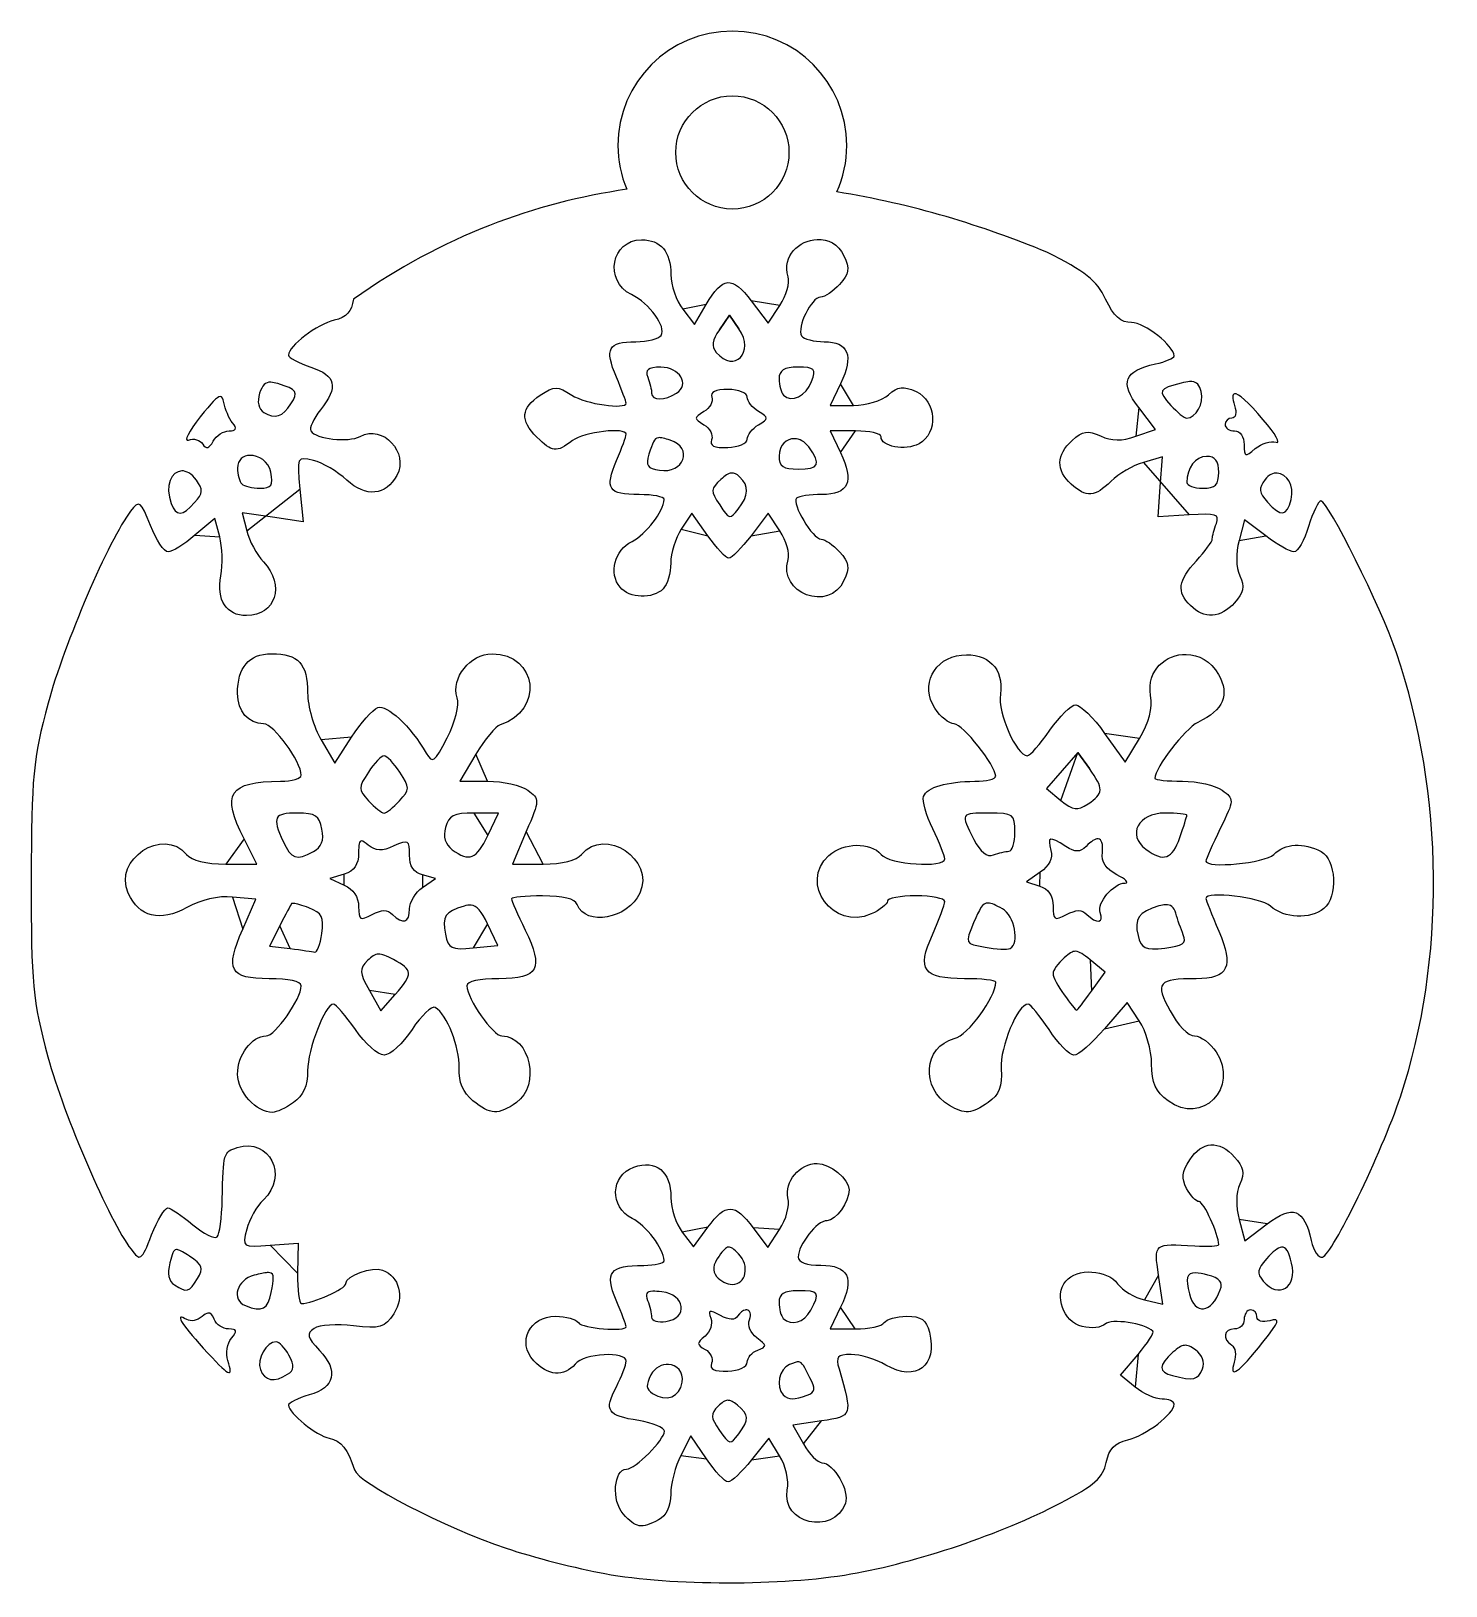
# Model space of a CAD drawing. Extents: x 10 to 298, y 10 to 282.
# Drawn here: x 87.7 to 148.3, y 215.8 to 282.3 of the extents above; entities that cross this region are included whole.
import ezdxf

# ---------------------------------------------------------------- set-up
doc = ezdxf.new("R2010")
doc.units = 0
doc.layers.add('Layer_1', color=7, linetype='CONTINUOUS')

msp = doc.modelspace()

# ---------------------------------------------------------------- linework, layer by layer
at = {"layer": 'Layer_1', "color": 1}
for points in [[(117.729082, 282.294391), (117.729082, 282.294381)], [(117.729632, 279.523422), (117.729632, 279.523422)], [(121.353874, 273.378475), (121.353874, 273.378475)], [(115.606353, 270.393644), (116.107408, 269.741557), (116.608462, 270.589326)], [(118.536613, 270.750281), (119.264769, 269.795024), (119.76527, 270.556253)], [(117.604506, 270.129612), (117.17456, 269.515558)], [(118.0091, 269.552489), (117.604506, 270.129612)], [(114.663773, 267.910419), (114.663773, 267.910419)], [(120.536422, 267.910419), (120.536422, 267.910419)], [(97.987858, 267.265496), (97.987858, 267.265496)], [(117.543874, 266.956264), (117.543874, 266.956264)], [(122.360394, 267.203761), (121.917214, 266.274412), (122.913812, 266.274412)], [(137.392035, 267.291391), (137.392035, 267.291404)], [(95.81662, 266.654198), (95.81662, 266.654198)], [(134.992593, 264.952056), (135.83044, 265.2442), (135.116065, 266.180715)], [(139.21324, 266.770505), (139.213249, 266.770505)], [(114.562901, 264.891963), (114.562901, 264.891963)], [(120.3909, 264.850071), (120.3909, 264.850071)], [(123.00311, 265.184108), (121.917214, 265.184108), (122.360394, 264.254759)], [(97.084967, 264.134594), (97.084967, 264.134594)], [(137.278483, 261.589641), (135.94785, 261.503651), (136.037145, 262.785778), (136.126443, 264.067905), (135.313951, 263.834742)], [(138.02152, 264.093805), (138.02152, 264.093805)], [(94.166834, 263.470932), (94.166834, 263.470932)], [(117.684434, 263.381084), (117.684434, 263.381084)], [(141.042181, 263.37558), (141.042181, 263.37558)], [(99.224234, 262.688756), (99.358179, 261.294183), (98.058413, 261.489311), (96.758647, 261.683892), (96.94992, 260.91274)], [(116.674606, 260.696665), (115.987793, 261.661842), (115.540756, 260.978887)], [(119.76527, 260.902267), (119.264769, 261.663496), (118.528344, 260.697768)], [(95.79347, 260.64926), (95.582353, 261.430333), (94.734586, 260.717611)], [(140.549396, 260.692815), (139.647055, 261.380732), (139.40893, 260.488314)], [(98.010458, 255.642581), (98.010458, 255.642581)], [(137.152806, 255.618338), (137.152806, 255.618338)], [(133.658652, 252.236633), (134.538943, 251.011281), (135.148588, 252.021659)], [(100.139802, 251.956054), (100.725193, 250.964415), (101.434606, 252.07236)], [(102.825894, 251.281362), (102.825875, 251.281362)], [(106.755489, 251.346959), (106.066469, 250.190511), (107.256543, 250.190511)], [(132.512675, 251.417511), (131.840193, 250.646912), (131.167711, 249.876866), (131.785622, 249.369747)], [(133.003256, 250.73566), (132.512675, 251.417511)], [(99.113992, 248.827897), (99.113992, 248.827897)], [(107.269221, 247.873743), (107.723974, 248.827897), (106.669499, 248.827897)], [(128.723621, 248.827897), (128.723621, 248.827897)], [(136.238892, 248.827897), (136.238892, 248.827897)], [(96.049784, 246.646748), (97.384828, 246.646748), (96.834164, 247.726578)], [(101.864005, 247.633414), (101.864005, 247.633414)], [(108.911291, 248.034706), (108.324797, 246.646748), (109.631178, 246.646748)], [(133.37698, 247.720505), (133.37698, 247.720505)], [(101.122068, 246.215687), (100.508565, 246.021109), (101.122068, 245.747156)], [(130.904228, 246.295613), (130.311675, 245.880549), (130.880527, 245.700302)], [(104.472353, 245.642424), (105.029082, 246.032133), (104.472353, 246.177655)], [(96.779043, 243.85925), (97.339077, 245.147442), (96.347991, 245.235084)], [(98.948076, 244.96003), (98.948076, 244.96003)], [(106.546026, 244.888385), (106.546026, 244.888385)], [(128.670705, 244.974903), (128.670705, 244.974903)], [(136.25653, 244.905459), (136.25653, 244.905459)], [(98.364339, 244.005876), (97.922814, 243.137162), (98.806965, 243.027471)], [(106.644694, 243.056145), (107.698066, 243.157017), (107.254889, 244.085816)], [(132.428892, 242.910072), (132.428892, 242.910072)], [(102.586096, 242.791011), (102.586096, 242.791011)], [(133.089797, 241.200754), (133.676291, 242.02427), (133.040188, 242.54186)], [(102.199144, 241.232724), (102.689725, 240.362356), (103.302675, 241.066258)], [(135.140319, 239.932405), (134.615563, 240.714578), (133.645975, 239.587343)], [(121.363243, 233.834313), (121.363243, 233.834313)], [(115.585407, 230.893027), (116.065514, 230.269054), (116.677914, 231.097528)], [(118.615437, 231.078789), (119.242168, 230.231569), (119.747631, 231.002168)], [(139.413341, 231.426591), (139.654771, 230.518739), (140.607824, 231.245791)], [(97.950926, 230.331318), (99.145962, 230.426678), (99.128323, 229.131873)], [(117.560409, 230.251951), (117.560409, 230.251951)], [(141.221878, 230.252516), (141.221878, 230.252516)], [(93.940836, 230.142816), (93.940836, 230.14281)], [(97.824699, 229.160553), (97.824699, 229.160544)], [(135.36742, 227.990315), (136.150147, 227.810066), (135.963835, 229.050303)], [(137.555193, 229.142905), (137.555193, 229.142905)], [(114.329187, 228.361288), (114.329187, 228.361288)], [(120.545242, 228.382229), (120.545242, 228.382229)], [(122.360394, 227.675584), (121.917214, 226.746235), (122.987125, 226.746235)], [(95.291865, 227.422575), (95.291865, 227.422575)], [(118.34094, 227.560861), (118.340931, 227.560928)], [(139.900615, 227.56423), (139.900615, 227.56423)], [(98.215509, 226.20108), (98.215509, 226.20108)], [(134.969992, 224.257483), (134.340507, 224.76736), (135.086852, 225.654816)], [(137.071766, 226.045638), (137.071777, 226.045638)], [(114.993951, 225.227634), (114.993951, 225.227634)], [(120.567289, 225.338414), (120.567289, 225.338428)], [(117.524581, 223.694154), (117.524581, 223.694154)], [(121.546798, 222.814969), (120.313729, 222.629761), (120.770136, 221.827742)], [(116.624997, 221.18778), (115.956374, 222.172251), (115.524771, 221.337711)], [(119.752042, 221.319522), (119.291227, 222.077441), (118.543778, 221.140929)]]:
    msp.add_lwpolyline(points, close=True, dxfattribs=at)
for points in [[(117.729082, 282.294381), (115.025413, 282.294492), (112.83363, 280.102707), (112.83374, 277.399039)], [(122.624424, 277.399048), (122.624534, 280.102717), (120.432751, 282.294502), (117.729082, 282.294391)], [(115.307042, 277.101382), (115.307116, 278.439223), (116.391792, 279.523653), (117.729632, 279.523422)], [(117.729632, 279.523422), (119.067258, 279.523351), (120.151601, 278.439009), (120.151675, 277.101382)], [(112.83374, 277.399039), (112.835151, 276.754767), (112.963949, 276.117133), (113.212423, 275.522702)], [(117.729632, 274.679343), (116.391792, 274.679112), (115.307116, 275.763542), (115.307042, 277.101382)], [(120.151675, 277.101382), (120.151601, 275.763756), (119.067258, 274.679414), (117.729632, 274.679343)], [(122.197786, 275.409161), (122.477829, 276.035245), (122.623185, 276.713189), (122.624424, 277.399048)], [(113.212423, 275.522702), (109.306749, 274.959796), (105.33527, 273.520177), (101.512881, 270.816426)], [(131.177081, 272.831679), (128.46144, 273.958657), (125.419296, 274.902869), (122.197786, 275.409161)], [(113.408104, 271.01762), (112.221755, 271.606781), (112.549085, 273.36249), (113.845219, 273.36249)], [(113.845219, 273.36249), (114.666203, 273.36249), (115.091924, 272.857604), (115.099234, 271.876413)], [(120.117497, 271.78436), (119.833881, 272.68087), (120.592534, 273.342833), (121.353874, 273.378475)], [(121.353874, 273.378475), (121.810678, 273.399867), (122.268482, 273.195583), (122.502605, 272.681738)], [(133.701096, 270.820846), (133.314262, 271.630039), (132.827519, 272.017829), (131.177081, 272.831679)], [(122.502605, 272.681738), (122.758762, 272.119529), (122.72702, 271.906699), (122.318501, 271.455284)], [(115.099234, 271.876413), (115.10262, 271.419115), (115.330735, 270.752083), (115.606353, 270.393644)], [(116.608462, 270.589326), (117.324059, 271.800773), (117.710562, 271.833275), (118.536613, 270.750281)], [(119.76527, 270.556253), (120.040344, 270.975051), (120.198715, 271.52764), (120.117497, 271.78436)], [(114.684169, 269.272473), (114.911302, 269.639979), (114.186614, 270.631004), (113.408104, 271.01762)], [(121.501047, 270.90903), (121.110135, 270.90903), (120.475462, 269.606343), (120.694069, 269.252628)], [(122.318501, 271.455284), (122.046571, 271.154808), (121.678641, 270.90903), (121.501047, 270.90903)], [(101.512881, 270.816426), (101.450143, 270.289494), (101.227486, 270.045351), (100.694877, 269.919598)], [(134.811795, 269.818185), (134.352493, 269.818185), (134.049437, 270.09217), (133.701096, 270.820846)], [(100.694877, 269.919598), (99.96299, 269.746785), (98.73696, 268.813392), (98.73696, 268.429112)], [(117.17456, 269.515558), (116.856942, 269.062072), (116.822584, 268.807474), (117.042819, 268.542112)], [(117.042819, 268.542112), (117.809422, 267.618404), (118.706649, 268.55659), (118.0091, 269.552489)], [(136.629151, 268.391089), (136.629151, 268.830057), (135.370796, 269.818185), (134.811795, 269.818185)], [(112.767593, 267.47992), (112.253497, 268.710361), (112.410988, 269.000723), (113.593866, 269.000723)], [(113.593866, 269.000723), (114.100935, 269.000723), (114.591685, 269.122802), (114.684169, 269.272473)], [(120.694069, 269.252628), (120.779788, 269.11393), (121.214693, 269.000723), (121.66035, 269.000723)], [(121.66035, 269.000723), (122.698386, 269.000726), (122.931699, 268.401805), (122.360394, 267.203761)], [(98.73696, 268.429112), (98.73696, 268.31694), (99.16635, 268.08361), (99.691114, 267.910419)], [(135.83044, 268.050437), (136.269882, 268.146952), (136.629151, 268.300213), (136.629151, 268.391089)], [(99.691114, 267.910419), (100.777331, 267.551932), (100.884728, 267.074191), (100.103424, 266.080935)], [(114.663773, 267.910419), (114.119903, 267.910419), (113.984693, 267.804874), (114.109802, 267.478817)], [(115.337359, 266.796414), (115.924296, 267.168073), (115.475529, 267.910421), (114.663773, 267.910419)], [(120.536422, 267.910419), (119.933638, 267.910419), (119.727238, 267.782833), (119.727238, 267.410467)], [(121.119056, 267.296916), (121.321793, 267.846081), (121.26078, 267.910419), (120.536422, 267.910419)], [(135.116065, 266.180715), (134.296599, 267.25509), (134.488185, 267.755628), (135.83044, 268.050437)], [(97.987858, 267.265496), (97.738627, 267.2767), (97.611049, 267.138119), (97.502788, 266.796963)], [(98.281657, 267.205965), (98.167808, 267.240921), (98.070944, 267.261757), (97.987858, 267.265496)], [(98.843897, 266.346069), (99.166276, 266.857151), (99.10281, 266.953861), (98.281657, 267.205965)], [(109.504951, 266.708218), (110.133037, 267.119741), (110.238961, 267.120578), (110.858184, 266.714834)], [(113.184864, 266.37749), (113.184864, 266.434146), (112.997265, 266.930245), (112.767593, 267.47992)], [(114.109802, 267.478817), (114.200819, 267.241652), (114.275167, 266.935183), (114.275167, 266.797515)], [(117.543874, 266.956264), (117.008653, 266.956264), (116.767548, 266.839711), (116.850995, 266.622228)], [(118.364632, 266.628842), (118.364632, 266.810944), (118.000673, 266.956264), (117.543874, 266.956264)], [(119.727238, 267.410467), (119.727238, 267.135585), (119.813366, 266.824382), (119.918508, 266.719242)], [(119.918508, 266.719242), (120.265015, 266.37273), (120.888715, 266.672977), (121.119056, 267.296916)], [(124.409812, 266.72696), (124.816441, 267.094949), (125.035666, 267.120929), (125.589411, 266.868622)], [(125.589411, 266.868622), (126.469236, 266.467751), (126.547067, 265.079002), (125.714537, 264.633444)], [(136.933424, 267.226899), (135.959974, 266.982582), (135.923384, 266.903647), (136.491348, 266.276052)], [(137.290059, 267.29084), (137.192269, 267.284546), (137.075065, 267.262447), (136.933424, 267.226899)], [(137.162176, 265.729247), (137.570904, 265.729247), (137.918732, 266.360332), (137.787256, 266.863097)], [(137.392035, 267.291404), (137.360533, 267.293662), (137.326728, 267.293097), (137.290059, 267.29084)], [(137.787256, 266.863097), (137.713178, 267.14636), (137.612535, 267.276077), (137.392035, 267.291391)], [(95.81662, 266.654198), (95.682141, 266.649993), (95.440424, 266.386048), (94.963892, 265.784381)], [(95.970409, 266.398435), (95.93928, 266.566156), (95.897336, 266.656727), (95.81662, 266.654198)], [(96.345787, 265.524758), (96.193669, 265.712177), (96.02468, 266.105527), (95.970409, 266.398435)], [(97.502788, 266.796963), (97.383606, 266.421503), (97.450066, 266.121186), (97.685242, 265.972345)], [(97.685242, 265.972345), (98.155876, 265.674457), (98.48793, 265.78169), (98.843897, 266.346069)], [(109.368249, 264.911256), (108.640821, 265.638664), (108.681455, 266.168635), (109.504951, 266.708218)], [(110.858184, 266.714834), (111.437982, 266.334931), (113.184864, 266.081625), (113.184864, 266.37749)], [(114.275167, 266.797515), (114.275167, 266.481477), (114.839123, 266.481001), (115.337359, 266.796414)], [(116.850995, 266.622228), (116.92139, 266.438775), (116.769233, 266.163175), (116.513102, 266.009277)], [(118.841435, 266.01534), (118.579051, 266.172727), (118.364632, 266.448878), (118.364632, 266.628842)], [(122.913812, 266.274412), (123.461834, 266.274412), (124.135013, 266.478271), (124.409812, 266.72696)], [(136.491348, 266.276052), (136.763557, 265.975265), (137.065467, 265.729247), (137.162176, 265.729247)], [(139.218752, 266.274411), (139.318021, 265.961647), (139.267712, 265.729259), (139.100791, 265.729259)], [(139.213249, 266.770505), (139.119497, 266.751539), (139.119613, 266.586857), (139.218752, 266.274411)], [(140.445758, 265.662562), (139.7873, 266.429371), (139.36949, 266.802116), (139.21324, 266.770505)], [(94.963892, 265.784381), (94.464556, 265.153936), (94.238101, 264.707923), (94.46063, 264.793296)], [(96.193652, 265.184107), (96.50246, 265.184107), (96.545092, 265.279324), (96.345787, 265.524758)], [(100.103424, 266.080935), (99.805594, 265.702315), (99.619836, 265.29907), (99.690563, 265.184659)], [(116.513102, 266.009277), (116.073851, 265.745373), (116.073851, 265.713148), (116.513102, 265.449242)], [(118.841435, 265.443178), (119.295782, 265.715703), (119.295782, 265.742815), (118.841435, 266.01534)], [(139.100791, 265.729259), (138.940752, 265.729259), (138.810303, 265.606895), (138.810303, 265.456959)], [(140.99091, 264.695731), (141.215813, 264.616251), (140.970533, 265.051438), (140.445758, 265.662562)], [(94.46063, 264.793296), (94.683106, 264.878668), (94.955504, 264.801816), (95.066417, 264.622419)], [(95.516759, 264.740379), (95.653439, 264.984538), (95.957827, 265.184107), (96.193652, 265.184107)], [(99.690563, 265.184659), (99.908634, 264.831842), (101.294167, 264.675494), (101.800615, 264.946534)], [(101.800615, 264.946534), (102.776765, 265.468953), (103.902945, 264.269656), (103.370476, 263.274697)], [(110.883539, 264.766287), (110.192208, 264.243386), (110.019589, 264.259904), (109.368249, 264.911256)], [(113.184864, 265.039139), (113.184864, 265.355984), (111.380222, 265.141953), (110.883539, 264.766287)], [(112.778066, 263.91962), (113.001981, 264.455501), (113.184864, 264.959357), (113.184864, 265.039139)], [(114.562901, 264.891963), (114.377594, 264.86916), (114.313465, 264.678953), (114.161065, 264.182549)], [(115.072775, 264.78172), (114.828963, 264.859108), (114.674097, 264.90564), (114.562901, 264.891963)], [(116.513102, 265.449242), (116.769233, 265.295346), (116.916115, 265.006347), (116.839421, 264.806525)], [(118.364082, 264.829676), (118.364364, 265.00964), (118.579051, 265.285792), (118.841435, 265.443178)], [(120.3909, 264.850071), (120.04239, 264.86246), (119.727238, 264.583802), (119.727238, 264.102074)], [(120.99393, 264.494537), (120.821639, 264.730159), (120.600007, 264.842643), (120.3909, 264.850071)], [(124.089005, 264.929998), (124.089005, 265.069828), (123.600419, 265.184108), (123.00311, 265.184108)], [(125.714537, 264.633444), (125.123338, 264.317045), (124.089005, 264.505753), (124.089005, 264.929998)], [(132.268488, 264.776217), (132.716744, 265.181878), (132.935252, 265.215773), (133.485021, 264.965284)], [(133.485021, 264.965284), (133.968098, 264.745193), (134.388654, 264.741531), (134.992593, 264.952056)], [(138.810303, 265.456959), (138.810303, 265.307025), (138.993852, 265.184107), (139.218752, 265.184107)], [(139.218752, 265.184107), (139.455728, 265.184107), (139.627754, 264.936968), (139.627754, 264.596512)], [(95.066417, 264.622419), (95.213229, 264.384853), (95.335827, 264.417088), (95.516759, 264.740379)], [(114.161065, 264.182549), (114.014704, 263.705888), (114.101578, 263.571332), (114.604241, 263.496837)], [(114.604241, 263.496837), (115.660404, 263.340331), (116.070515, 264.465041), (115.072775, 264.78172)], [(116.839421, 264.806525), (116.740768, 264.549398), (116.943186, 264.451957), (117.531746, 264.473039)], [(117.531746, 264.473039), (117.989152, 264.489408), (118.363808, 264.649706), (118.364082, 264.829676)], [(120.545242, 263.548653), (121.450687, 263.548653), (121.54338, 263.743121), (120.99393, 264.494537)], [(122.360394, 264.254759), (122.95271, 263.012657), (122.703567, 262.457796), (121.553413, 262.457796)], [(132.221083, 262.90925), (131.571944, 263.49671), (131.588566, 264.160892), (132.268488, 264.776217)], [(139.627754, 264.596512), (139.627754, 264.06044), (139.669777, 264.045299), (140.105107, 264.424533)], [(140.105107, 264.424533), (140.367492, 264.65311), (140.76601, 264.77521), (140.99091, 264.695731)], [(97.084967, 264.134594), (96.798342, 264.125987), (96.5558, 263.95424), (96.5558, 263.593851)], [(96.5558, 263.593851), (96.5558, 263.318967), (96.637709, 263.012501), (96.737701, 262.91255)], [(97.985653, 263.41195), (97.894891, 263.886846), (97.453492, 264.145669), (97.084967, 264.134594)], [(99.799702, 263.917416), (99.094541, 264.082922), (99.090968, 264.075593), (99.224234, 262.688756)], [(101.232863, 263.077915), (100.834619, 263.448007), (100.189733, 263.825866), (99.799702, 263.917416)], [(113.746001, 262.457796), (112.414166, 262.457796), (112.262982, 262.686879), (112.778066, 263.91962)], [(119.727238, 264.102074), (119.727238, 263.668513), (119.904947, 263.548653), (120.545242, 263.548653)], [(135.313951, 263.834742), (134.867165, 263.706602), (134.244396, 263.344513), (133.929851, 263.029968)], [(138.02152, 264.093805), (137.548561, 264.093805), (137.174303, 263.602247), (137.174303, 262.980901)], [(138.537459, 263.41195), (138.537459, 263.898891), (138.390235, 264.093805), (138.02152, 264.093805)], [(94.166834, 263.470932), (93.731111, 263.457583), (93.42591, 262.84443), (93.722554, 262.071395)], [(94.797423, 263.076261), (94.589679, 263.359477), (94.364869, 263.477002), (94.166834, 263.470932)], [(94.720805, 262.117146), (95.079171, 262.514382), (95.091752, 262.675082), (94.797423, 263.076261)], [(96.737701, 262.91255), (96.837664, 262.812592), (97.18863, 262.730649), (97.517672, 262.730649)], [(97.517672, 262.730649), (98.008824, 262.730649), (98.092616, 262.852445), (97.985653, 263.41195)], [(103.370476, 263.274697), (102.906164, 262.407163), (102.040526, 262.327373), (101.232863, 263.077915)], [(117.236847, 263.105474), (116.79413, 262.704845), (116.789818, 262.618118), (117.185584, 262.01407)], [(117.684434, 263.381084), (117.5609, 263.363896), (117.422354, 263.273365), (117.236847, 263.105474)], [(118.04107, 263.217372), (117.916336, 263.342106), (117.807966, 263.398265), (117.684434, 263.381084)], [(117.981538, 261.839885), (118.438823, 262.442492), (118.454376, 262.804069), (118.04107, 263.217372)], [(133.929851, 263.029968), (133.240007, 262.340124), (132.878203, 262.314566), (132.221083, 262.90925)], [(137.174303, 262.980901), (137.174303, 262.84323), (137.481321, 262.730649), (137.856158, 262.730649)], [(137.856158, 262.730649), (138.401374, 262.730649), (138.537459, 262.866736), (138.537459, 263.41195)], [(140.519077, 263.099971), (140.238663, 262.716479), (140.258199, 262.543485), (140.626564, 262.136447)], [(141.042181, 263.37558), (140.861553, 263.390228), (140.672391, 263.309642), (140.519077, 263.099971)], [(141.636392, 262.253304), (141.795638, 262.849442), (141.439561, 263.343348), (141.042181, 263.37558)], [(92.829036, 261.132125), (92.403668, 262.195203), (92.355083, 262.230509), (91.980715, 261.745628)], [(113.43787, 260.455783), (114.036802, 260.75325), (114.786396, 261.734605), (114.810949, 262.253295)], [(114.810949, 262.253295), (114.816311, 262.365747), (114.336861, 262.457796), (113.746001, 262.457796)], [(120.479095, 262.3007), (120.255436, 262.077042), (121.166647, 260.553956), (121.525301, 260.551696)], [(121.553413, 262.457796), (121.04893, 262.457796), (120.565508, 262.387114), (120.479095, 262.3007)], [(140.626564, 262.136447), (141.216219, 261.48488), (141.437905, 261.51023), (141.636392, 262.253304)], [(142.914658, 262.185506), (142.80364, 262.185506), (142.565727, 261.694938), (142.386044, 261.095202)], [(146.146435, 255.680614), (145.479835, 257.641186), (143.22208, 262.185506), (142.914658, 262.185506)], [(91.980715, 261.745628), (91.076052, 260.573997), (89.119543, 256.023454), (88.451834, 253.53748)], [(93.722554, 262.071395), (93.935971, 261.515228), (94.188195, 261.526711), (94.720805, 262.117146)], [(117.185584, 262.01407), (117.589435, 261.397722), (117.638113, 261.387285), (117.981538, 261.839885)], [(138.437137, 261.22639), (138.584915, 261.611488), (138.420797, 261.663093), (137.278483, 261.589641)], [(93.583647, 260.004337), (93.416656, 260.004337), (93.077222, 260.511871), (92.829036, 261.132125)], [(96.94992, 260.91274), (97.055302, 260.488343), (97.37773, 259.887782), (97.6665, 259.578249)], [(115.540756, 260.978887), (115.294715, 260.603354), (115.093171, 259.948768), (115.093171, 259.523679)], [(120.117497, 259.67416), (120.198715, 259.930883), (120.040344, 260.483466), (119.76527, 260.902267)], [(138.26516, 260.567136), (138.26516, 260.682912), (138.342449, 260.979643), (138.437137, 261.22639)], [(142.386044, 261.095202), (142.206359, 260.495466), (141.9227, 260.004346), (141.755453, 260.004346)], [(94.734586, 260.717611), (94.268552, 260.325455), (93.750638, 260.004337), (93.583647, 260.004337)], [(95.840875, 258.979077), (95.931242, 259.468008), (95.909745, 260.219622), (95.79347, 260.64926)], [(112.924689, 258.49015), (112.431562, 259.08438), (112.693058, 260.085823), (113.43787, 260.455783)], [(117.576397, 259.732038), (117.458019, 259.732038), (117.052231, 260.165926), (116.674606, 260.696665)], [(118.528344, 260.697768), (118.123152, 260.166516), (117.694735, 259.732038), (117.576397, 259.732038)], [(121.525301, 260.551696), (121.689481, 260.550849), (122.046571, 260.303713), (122.318501, 260.003236)], [(137.583305, 259.621251), (137.958141, 260.025704), (138.26516, 260.451354), (138.26516, 260.567136)], [(139.40893, 260.488314), (139.263219, 259.941435), (139.276715, 259.358624), (139.443104, 258.983497)], [(141.755453, 260.004346), (141.588208, 260.004346), (141.045602, 260.314341), (140.549396, 260.692815)], [(97.6665, 259.578249), (98.600599, 258.576945), (98.192689, 257.278578), (96.943855, 257.278578)], [(115.093171, 259.523679), (115.093171, 259.098584), (114.946216, 258.603372), (114.766299, 258.423452)], [(122.502605, 258.77678), (121.878276, 257.406529), (119.66371, 258.239743), (120.117497, 259.67416)], [(122.318501, 260.003236), (122.72702, 259.551822), (122.758762, 259.33899), (122.502605, 258.77678)], [(137.330299, 257.706882), (136.732402, 258.304775), (136.793712, 258.769265), (137.583305, 259.621251)], [(96.943855, 257.278578), (96.077715, 257.278578), (95.648738, 257.939836), (95.840875, 258.979077)], [(139.443104, 258.983497), (139.654049, 258.507924), (139.603903, 258.2492), (139.219864, 257.824842)], [(114.766299, 258.423452), (114.318666, 257.97578), (113.321691, 258.011845), (112.924689, 258.49015)], [(139.219864, 257.824842), (138.626091, 257.168732), (137.912986, 257.124194), (137.330299, 257.706882)], [(96.5558, 253.943183), (96.5558, 255.073686), (97.042972, 255.642581), (98.010458, 255.642581)], [(98.010458, 255.642581), (99.166863, 255.642581), (99.554411, 255.221986), (99.554411, 253.967988)], [(105.951816, 253.763487), (105.684185, 254.606735), (106.508155, 255.642581), (107.446713, 255.642581)], [(107.446713, 255.642581), (109.395345, 255.642581), (109.676497, 253.183616), (107.793426, 252.609243)], [(126.39088, 253.310952), (125.753134, 254.284277), (126.349038, 255.474281), (127.532446, 255.589676)], [(127.532446, 255.589676), (128.667169, 255.700324), (129.35699, 255.004835), (129.196564, 253.911775)], [(135.623184, 253.863269), (135.446877, 254.949712), (136.286243, 255.636381), (137.152806, 255.618338)], [(137.152806, 255.618338), (137.672744, 255.607501), (138.202422, 255.342904), (138.528639, 254.758994)], [(146.312901, 236.687941), (148.258942, 242.485091), (148.195964, 249.652626), (146.146435, 255.680614)], [(138.528639, 254.758994), (139.019921, 253.879635), (138.750277, 253.249297), (137.651657, 252.709576)], [(88.451834, 253.53748), (87.806053, 251.133209), (87.735952, 250.391676), (87.729743, 245.965435)], [(97.673665, 252.64397), (97.02176, 252.64397), (96.5558, 253.185594), (96.5558, 253.943183)], [(99.554411, 253.967988), (99.554411, 253.406808), (99.817956, 252.501575), (100.139802, 251.956054)], [(105.525728, 252.048106), (105.881497, 252.745446), (106.054319, 253.440492), (105.951816, 253.763487)], [(129.196564, 253.911775), (129.079221, 253.112281), (129.881548, 251.281376), (130.349157, 251.281376)], [(135.148588, 252.021659), (135.562594, 252.707634), (135.714799, 253.298709), (135.623184, 253.863269)], [(101.434606, 252.07236), (101.824948, 252.681842), (102.328345, 253.251516), (102.553022, 253.338499)], [(102.553022, 253.338499), (102.949657, 253.492093), (103.961356, 252.544157), (104.626695, 251.395467)], [(127.220458, 252.643982), (127.00442, 252.643982), (126.631251, 252.944102), (126.39088, 253.310952)], [(131.31323, 252.371679), (131.728848, 252.971416), (132.22874, 253.461983), (132.42393, 253.461983)], [(132.42393, 253.461983), (132.619123, 253.461983), (133.174647, 252.910597), (133.658652, 252.236633)], [(99.282112, 250.447929), (99.282112, 251.034124), (98.102869, 252.64397), (97.673665, 252.64397)], [(107.793426, 252.609243), (107.601853, 252.550803), (107.134654, 251.982788), (106.755489, 251.346959)], [(128.995924, 250.399982), (128.995924, 250.863433), (127.587127, 252.643982), (127.220458, 252.643982)], [(130.349157, 251.281376), (130.463891, 251.281376), (130.897613, 251.77194), (131.31323, 252.371679)], [(137.651657, 252.709576), (137.079589, 252.428539), (135.811147, 250.775693), (135.811147, 250.311237)], [(104.626695, 251.395467), (104.900507, 250.922731), (104.98214, 250.98252), (105.525728, 252.048106)], [(102.825875, 251.281362), (102.710446, 251.281362), (102.407858, 250.96387), (102.153943, 250.576357)], [(103.497276, 250.576357), (103.243417, 250.96387), (102.941323, 251.281362), (102.825894, 251.281362)], [(98.395756, 250.187203), (98.883013, 250.189179), (99.282112, 250.306566), (99.282112, 250.447929)], [(102.153943, 250.576357), (101.719462, 249.913016), (101.7201, 249.841509), (102.164978, 249.349903)], [(103.486241, 249.349903), (103.931305, 249.841509), (103.931946, 249.913016), (103.497276, 250.576357)], [(128.110118, 250.187214), (128.597403, 250.18919), (128.995924, 250.284849), (128.995924, 250.399982)], [(132.949239, 249.219266), (133.619923, 249.657664), (133.627108, 249.869345), (133.003256, 250.73566)], [(135.811147, 250.311237), (135.811147, 250.244841), (136.339738, 250.190522), (136.985787, 250.190522)], [(96.834164, 247.726578), (95.851353, 249.653019), (96.184178, 250.17789), (98.395756, 250.187203)], [(107.256543, 250.190511), (107.911073, 250.190511), (108.682872, 250.017667), (108.971924, 249.806313)], [(108.971924, 249.806313), (109.489237, 249.428031), (109.488436, 249.400737), (108.911291, 248.034706)], [(126.300478, 248.153781), (126.017175, 248.736225), (125.841441, 249.359208), (125.910219, 249.538434)], [(125.910219, 249.538434), (126.061072, 249.931552), (126.910163, 250.182191), (128.110118, 250.187214)], [(136.985787, 250.190522), (137.631833, 250.190522), (138.397629, 250.017099), (138.687389, 249.805221)], [(138.687389, 249.805221), (139.205688, 249.426233), (139.204192, 249.399922), (138.603053, 248.1626)], [(102.164978, 249.349903), (102.424876, 249.062714), (102.721873, 248.827902), (102.825336, 248.827902)], [(102.825336, 248.827902), (102.928798, 248.827902), (103.22637, 249.062714), (103.486241, 249.349903)], [(131.785622, 249.369747), (132.312565, 248.937546), (132.484399, 248.915417), (132.949239, 249.219266)], [(91.880394, 245.400999), (91.225356, 246.838653), (93.373078, 248.263176), (94.375193, 247.055747)], [(99.113992, 248.827897), (98.110466, 248.827897), (98.028752, 248.664558), (98.507654, 247.613571)], [(100.168464, 248.136672), (100.058003, 248.714277), (99.884769, 248.827897), (99.113992, 248.827897)], [(105.451865, 248.214394), (105.343943, 247.810299), (105.44368, 247.484736), (105.74456, 247.26024)], [(106.669499, 248.827897), (105.806548, 248.827897), (105.585977, 248.71649), (105.451865, 248.214394)], [(111.276556, 247.055747), (112.278643, 248.263176), (114.425843, 246.838653), (113.770805, 245.400999)], [(128.723621, 248.827897), (127.484367, 248.827897), (127.481076, 248.822281), (128.060509, 247.701765)], [(129.813925, 248.009893), (129.813925, 248.782278), (129.753473, 248.827897), (128.723621, 248.827897)], [(136.238892, 248.827897), (135.093927, 248.827897), (134.59508, 247.884482), (135.420887, 247.280636)], [(137.174303, 248.731986), (137.174303, 248.784579), (136.753558, 248.827897), (136.238892, 248.827897)], [(136.874992, 247.777833), (137.039596, 248.25001), (137.174303, 248.679394), (137.174303, 248.731986)], [(98.507654, 247.613571), (98.853123, 246.855257), (99.066265, 246.784997), (99.809074, 247.182519)], [(99.809074, 247.182519), (100.151071, 247.365464), (100.260356, 247.655808), (100.168464, 248.136672)], [(101.864005, 247.633414), (101.759216, 247.638183), (101.735571, 247.478945), (101.735571, 247.107555)], [(102.152289, 247.458128), (102.018883, 247.568841), (101.926884, 247.630549), (101.864005, 247.633414)], [(103.916178, 247.024322), (103.916178, 247.671093), (103.863735, 247.701463), (103.242593, 247.41844)], [(105.74456, 247.26024), (106.464848, 246.722866), (106.781146, 246.850134), (107.269221, 247.873743)], [(121.861543, 247.013315), (122.482929, 247.575663), (123.639159, 247.597789), (124.089005, 247.055759)], [(126.815314, 246.87055), (126.815314, 246.993712), (126.583784, 247.571339), (126.300478, 248.153781)], [(128.060509, 247.701765), (128.34379, 247.153963), (128.626932, 246.928691), (128.900563, 247.033692)], [(129.563673, 247.191891), (129.701344, 247.191891), (129.813925, 247.56009), (129.813925, 248.009893)], [(131.991777, 247.403005), (131.27863, 247.848371), (131.204437, 247.827492), (131.362289, 247.223861)], [(133.37698, 247.720505), (133.25571, 247.728209), (133.080774, 247.623291), (132.860491, 247.403005)], [(133.558881, 247.140628), (133.599631, 247.514991), (133.532917, 247.710607), (133.37698, 247.720505)], [(135.420887, 247.280636), (136.186658, 246.720693), (136.549807, 246.845001), (136.874992, 247.777833)], [(138.603053, 248.1626), (138.266983, 247.470862), (137.992307, 246.8467), (137.992307, 246.775743)], [(140.893354, 247.055759), (141.36985, 247.532257), (142.169696, 247.582408), (142.916865, 247.182538)], [(94.375193, 247.055747), (94.592278, 246.794119), (95.195497, 246.646748), (96.049784, 246.646748)], [(101.735571, 247.107555), (101.735571, 246.624732), (101.547236, 246.350824), (101.122068, 246.215687)], [(103.242593, 247.41844), (102.727622, 247.183817), (102.471144, 247.193511), (102.152289, 247.458128)], [(104.472353, 246.177655), (104.094204, 246.276537), (103.916178, 246.547722), (103.916178, 247.024322)], [(109.631178, 246.646748), (110.459698, 246.646748), (111.061333, 246.796382), (111.276556, 247.055747)], [(123.664568, 244.508593), (122.047133, 243.771637), (120.560894, 245.836242), (121.861543, 247.013315)], [(124.089005, 247.055759), (124.446487, 246.625017), (126.815314, 246.464068), (126.815314, 246.87055)], [(128.900563, 247.033692), (129.127591, 247.120811), (129.425999, 247.191891), (129.563673, 247.191891)], [(131.362289, 247.223861), (131.447266, 246.898916), (131.279209, 246.558263), (130.904228, 246.295613)], [(132.860491, 247.403005), (132.596989, 247.1395), (132.413716, 247.1395), (131.991777, 247.403005)], [(134.175692, 246.190333), (133.718763, 246.427363), (133.515343, 246.740649), (133.558881, 247.140628)], [(137.992307, 246.775743), (137.992307, 246.4419), (140.52386, 246.686262), (140.893354, 247.055759)], [(142.916865, 247.182538), (143.563478, 246.836478), (143.640624, 245.240669), (143.034825, 244.737898)], [(87.729743, 245.965435), (87.723816, 241.497262), (87.787302, 240.819889), (88.445219, 238.39284)], [(101.122068, 245.747156), (101.509841, 245.573939), (101.735571, 245.233901), (101.735571, 244.823319)], [(103.916178, 244.722997), (103.916178, 245.014363), (104.166368, 245.428107), (104.472353, 245.642424)], [(130.880527, 245.700302), (131.254864, 245.581492), (131.44938, 245.28968), (131.44938, 244.84702)], [(133.470136, 244.567002), (133.312445, 244.97794), (134.027093, 245.826765), (134.536186, 245.833144)], [(134.536186, 245.833144), (134.712893, 245.835401), (134.550523, 245.995887), (134.175692, 246.190333)], [(94.388974, 244.787499), (93.239031, 244.151424), (92.350689, 244.368797), (91.880394, 245.400999)], [(96.347991, 245.235084), (95.730687, 245.289804), (94.99197, 245.121015), (94.388974, 244.787499)], [(98.869802, 244.95066), (98.834694, 244.908982), (98.607304, 244.48374), (98.364339, 244.005876)], [(98.948076, 244.96003), (98.906138, 244.964009), (98.878579, 244.961159), (98.869802, 244.95066)], [(99.608981, 244.76931), (99.330343, 244.875259), (99.073891, 244.948075), (98.948076, 244.96003)], [(106.546026, 244.888385), (106.458368, 244.895582), (106.36184, 244.880116), (106.250023, 244.846492)], [(107.254889, 244.085816), (106.990363, 244.640515), (106.808916, 244.866837), (106.546026, 244.888385)], [(109.611885, 245.283592), (108.878249, 245.283592), (108.277945, 245.225564), (108.277945, 245.154608)], [(108.277945, 245.154608), (108.277945, 245.083652), (108.541292, 244.483472), (108.863336, 243.820665)], [(111.08804, 244.912622), (110.994766, 245.1557), (110.485645, 245.283592), (109.611885, 245.283592)], [(113.770805, 245.400999), (113.267405, 244.296147), (111.451458, 243.96553), (111.08804, 244.912622)], [(124.361854, 245.054848), (124.361854, 244.92898), (124.04797, 244.68328), (123.664568, 244.508593)], [(125.58831, 245.283603), (124.913607, 245.283603), (124.361854, 245.180714), (124.361854, 245.054848)], [(126.815314, 245.041067), (126.815314, 245.174626), (126.263016, 245.283603), (125.58831, 245.283603)], [(126.2867, 243.617279), (126.577398, 244.266565), (126.815314, 244.907508), (126.815314, 245.041067)], [(128.670705, 244.974903), (128.43037, 244.979024), (128.308583, 244.737018), (128.049486, 244.124929)], [(129.286965, 244.729059), (129.0022, 244.881459), (128.814906, 244.972436), (128.670705, 244.974903)], [(136.25653, 244.905459), (136.177404, 244.901339), (136.086449, 244.883446), (135.982024, 244.851992)], [(136.70081, 244.541658), (136.625584, 244.803662), (136.493905, 244.91781), (136.25653, 244.905459)], [(140.756101, 244.840977), (140.331176, 245.225531), (137.992307, 245.503974), (137.992307, 245.170051)], [(137.992307, 245.170051), (137.992307, 245.107514), (138.239813, 244.478677), (138.54242, 243.772721)], [(100.161299, 243.67129), (100.264225, 244.372443), (100.172023, 244.55523), (99.608981, 244.76931)], [(101.735571, 244.823319), (101.735571, 244.247309), (101.800443, 244.208887), (102.309936, 244.481565)], [(102.309936, 244.481565), (102.725395, 244.703919), (102.966568, 244.706346), (103.18196, 244.490934)], [(103.18196, 244.490934), (103.631173, 244.041716), (103.916178, 244.13186), (103.916178, 244.722997)], [(106.250023, 244.846492), (105.431974, 244.600473), (105.305651, 244.408508), (105.456273, 243.642636)], [(129.609424, 243.035176), (130.029596, 243.239965), (129.798349, 244.455369), (129.286965, 244.729059)], [(131.44938, 244.84702), (131.44938, 244.247331), (131.5122, 244.207501), (132.024298, 244.481565)], [(132.024298, 244.481565), (132.43976, 244.703919), (132.68091, 244.706346), (132.896322, 244.490934)], [(132.896322, 244.490934), (133.3119, 244.075359), (133.641987, 244.119174), (133.470136, 244.567002)], [(135.982024, 244.851992), (135.112119, 244.589941), (134.907432, 244.300172), (135.086852, 243.5853)], [(137.024372, 243.611758), (136.923069, 243.856651), (136.777352, 244.275071), (136.70081, 244.541658)], [(143.034825, 244.737898), (142.462772, 244.263139), (141.338317, 244.314083), (140.756101, 244.840977)], [(97.910136, 241.739829), (96.21209, 241.739829), (96.017043, 242.10527), (96.779043, 243.85925)], [(99.864195, 242.87368), (99.959643, 242.849691), (100.093368, 243.208621), (100.161299, 243.67129)], [(105.456273, 243.642636), (105.57729, 243.027417), (105.701169, 242.966164), (106.644694, 243.056145)], [(108.863336, 243.820665), (109.671112, 242.157967), (109.445515, 241.739829), (107.741062, 241.739829)], [(127.666392, 241.739841), (125.89085, 241.739838), (125.614461, 242.115777), (126.2867, 243.617279)], [(128.049486, 244.124929), (127.675908, 243.242378), (127.678163, 243.238669), (128.540067, 243.087542)], [(135.086852, 243.5853), (135.227802, 243.02374), (135.379807, 242.953136), (136.228969, 243.052275)], [(136.228969, 243.052275), (137.007315, 243.14314), (137.170761, 243.2579), (137.024372, 243.611758)], [(138.54242, 243.772721), (139.195316, 242.249573), (138.952074, 241.739841), (137.572282, 241.739841)], [(98.806965, 243.027471), (99.293234, 242.967073), (99.768804, 242.897674), (99.864195, 242.87368)], [(128.540067, 243.087542), (129.015956, 243.0041), (129.496972, 242.980365), (129.609424, 243.035176)], [(132.428892, 242.910072), (132.277685, 242.922038), (132.144612, 242.82612), (131.926734, 242.630054)], [(133.040188, 242.54186), (132.749634, 242.77815), (132.580095, 242.898109), (132.428892, 242.910072)], [(102.123076, 242.517055), (101.75266, 242.146644), (101.760599, 242.011036), (102.199144, 241.232724)], [(102.586096, 242.791011), (102.428418, 242.784576), (102.300538, 242.694525), (102.123076, 242.517055)], [(103.226608, 242.561706), (102.931093, 242.719863), (102.743773, 242.797451), (102.586096, 242.791011)], [(103.302675, 241.066258), (104.079153, 241.957296), (104.071496, 242.109526), (103.226608, 242.561706)], [(131.926734, 242.630054), (131.664349, 242.393941), (131.449386, 242.089139), (131.44938, 241.953164)], [(99.282112, 241.431149), (99.282112, 241.619972), (98.749381, 241.739829), (97.910136, 241.739829)], [(107.741062, 241.739829), (106.90179, 241.739829), (106.369637, 241.619972), (106.369637, 241.431149)], [(127.225419, 239.174483), (127.81468, 239.322379), (128.995924, 240.935894), (128.995924, 241.592664)], [(128.995924, 241.592664), (128.995924, 241.673606), (128.397703, 241.739841), (127.666392, 241.739841)], [(131.44938, 241.953164), (131.44938, 241.817186), (131.664349, 241.411119), (131.926734, 241.050273)], [(137.572282, 241.739841), (135.941229, 241.739841), (135.802071, 241.568295), (136.45662, 240.362353)], [(97.780049, 239.28637), (98.160456, 239.28637), (99.282112, 240.887927), (99.282112, 241.431149)], [(106.369637, 241.431149), (106.369637, 240.887927), (107.491293, 239.28637), (107.8717, 239.28637)], [(131.926734, 241.050273), (132.189118, 240.689432), (132.425855, 240.39022), (132.453146, 240.385507)], [(132.453146, 240.385507), (132.480408, 240.380794), (132.767172, 240.747666), (133.089797, 241.200754)], [(100.658495, 240.649526), (100.3025, 240.649526), (99.554411, 238.714252), (99.554411, 237.793126)], [(101.598868, 239.559219), (101.183268, 240.158956), (100.760265, 240.649526), (100.658495, 240.649526)], [(105.019159, 240.505657), (104.873843, 240.59548), (104.426868, 240.173677), (104.026422, 239.568592)], [(106.037256, 237.924868), (106.062938, 238.827965), (105.524591, 240.193311), (105.019159, 240.505657)], [(130.381677, 240.649537), (129.938069, 240.649537), (129.173599, 238.818417), (129.228534, 237.887397)], [(131.28071, 239.559231), (130.883821, 240.158967), (130.479357, 240.649537), (130.381677, 240.649537)], [(136.45662, 240.362353), (136.785325, 239.75675), (137.242753, 239.289714), (137.508892, 239.288585)], [(102.826425, 238.468366), (102.566865, 238.468366), (102.014469, 238.95948), (101.598868, 239.559219)], [(104.026422, 239.568592), (103.626034, 238.963508), (103.085985, 238.468366), (102.826425, 238.468366)], [(132.339594, 238.464519), (132.154301, 238.466777), (131.677596, 238.959492), (131.28071, 239.559231)], [(133.645975, 239.587343), (133.112665, 238.967428), (132.524881, 238.461979), (132.339594, 238.464519)], [(135.669486, 238.090244), (135.666551, 238.675082), (135.42971, 239.500766), (135.140319, 239.932405)], [(96.5558, 237.646504), (96.5558, 238.472701), (97.16328, 239.28637), (97.780049, 239.28637)], [(107.8717, 239.28637), (109.071822, 239.28637), (109.531844, 237.168969), (108.490162, 236.439343)], [(127.023122, 236.307613), (125.775652, 237.034397), (125.903211, 238.842629), (127.225419, 239.174483)], [(137.508892, 239.288585), (137.767822, 239.287456), (138.180123, 238.980472), (138.42501, 238.606731)], [(88.445219, 238.39284), (89.126729, 235.878833), (91.081854, 231.350428), (92.001109, 230.156583)], [(138.42501, 238.606731), (139.431116, 237.071219), (137.819934, 235.425432), (136.371734, 236.509357)], [(98.055105, 236.014906), (97.364479, 236.014906), (96.5558, 236.894951), (96.5558, 237.646504)], [(99.554411, 237.793126), (99.554411, 237.141721), (99.373286, 236.736771), (98.948627, 236.439343)], [(106.629812, 236.51541), (106.196884, 236.865973), (106.019194, 237.288457), (106.037256, 237.924868)], [(129.228534, 237.887397), (129.274573, 237.107103), (129.148572, 236.779689), (128.672909, 236.44652)], [(136.371734, 236.509357), (135.836096, 236.910265), (135.673578, 237.275212), (135.669486, 238.090244)], [(98.948627, 236.439343), (98.615407, 236.205943), (98.213263, 236.014906), (98.055105, 236.014906)], [(108.490162, 236.439343), (107.70787, 235.891409), (107.384221, 235.904524), (106.629812, 236.51541)], [(128.672909, 236.44652), (127.962945, 235.949242), (127.679585, 235.925148), (127.023122, 236.307613)], [(142.978601, 229.817041), (143.411281, 229.961268), (145.498659, 234.262363), (146.312901, 236.687941)], [(96.54588, 234.512285), (97.91875, 234.948024), (98.752776, 233.287779), (97.668704, 232.277107)], [(95.902611, 232.289785), (95.942348, 234.287907), (95.953044, 234.324127), (96.54588, 234.512285)], [(137.297775, 233.988638), (137.825717, 234.794383), (138.556261, 234.838768), (139.219864, 234.105498)], [(113.43787, 231.475664), (112.465756, 231.960318), (112.510152, 233.318592), (113.509529, 233.670052)], [(113.509529, 233.670052), (114.472331, 234.008651), (115.091049, 233.502471), (115.099234, 232.369735)], [(120.107024, 232.355401), (119.936404, 233.035198), (120.615083, 233.834313), (121.363243, 233.834313)], [(121.363243, 233.834313), (121.904472, 233.834313), (122.726399, 233.154358), (122.726399, 232.706525)], [(137.164933, 232.762185), (136.930342, 233.200519), (136.959729, 233.472716), (137.297775, 233.988638)], [(139.219864, 234.105498), (139.603903, 233.681137), (139.654049, 233.422416), (139.443104, 232.946843)], [(139.443104, 232.946843), (139.274855, 232.56752), (139.263512, 231.989153), (139.413341, 231.426591)], [(95.681574, 230.687953), (95.787662, 230.794128), (95.887088, 231.515178), (95.902611, 232.289785)], [(97.668704, 232.277107), (97.381006, 232.008883), (97.057574, 231.440341), (96.950471, 231.013169)], [(115.099234, 232.369735), (115.10262, 231.900803), (115.321359, 231.236162), (115.585407, 230.893027)], [(119.747631, 231.002168), (120.035255, 231.440623), (120.190195, 232.024002), (120.107024, 232.355401)], [(122.726399, 232.706525), (122.726399, 232.177734), (122.156008, 231.380854), (121.777757, 231.380854)], [(137.702369, 232.198291), (137.572377, 232.198291), (137.330795, 232.452263), (137.164933, 232.762185)], [(92.881399, 230.770086), (93.135794, 231.405805), (93.443862, 231.925983), (93.566008, 231.925983)], [(93.566008, 231.925983), (93.688126, 231.925983), (94.170508, 231.603999), (94.638122, 231.210505)], [(116.677914, 231.097528), (117.450847, 232.142964), (117.831359, 232.139324), (118.615437, 231.078789)], [(138.537459, 230.362746), (138.537459, 230.789223), (137.896298, 232.198291), (137.702369, 232.198291)], [(140.607824, 231.245791), (141.702068, 232.080415), (142.198121, 231.89232), (142.497389, 230.529762)], [(94.638122, 231.210505), (95.105765, 230.817014), (95.57543, 230.581781), (95.681574, 230.687953)], [(96.950471, 231.013169), (96.756217, 230.238602), (96.759243, 230.236429), (97.950926, 230.331318)], [(114.810949, 229.677048), (114.786396, 230.195272), (114.036915, 231.177011), (113.43787, 231.475664)], [(121.777757, 231.380854), (121.350467, 231.380854), (120.545242, 230.361699), (120.545242, 229.820913)], [(92.001109, 230.156583), (92.403557, 229.633958), (92.435855, 229.656553), (92.881399, 230.770086)], [(117.560409, 230.251951), (117.448384, 230.240041), (117.342646, 230.115646), (117.162984, 229.869958)], [(117.995319, 229.958152), (117.790516, 230.162966), (117.672437, 230.263861), (117.560409, 230.251951)], [(135.963835, 229.050303), (135.759613, 230.412171), (135.758544, 230.410647), (137.515507, 230.304868)], [(137.515507, 230.304868), (138.077761, 230.271018), (138.537459, 230.297248), (138.537459, 230.362746)], [(141.221878, 230.252516), (141.069503, 230.233353), (140.870726, 230.064005), (140.586878, 229.750358)], [(141.658439, 229.566253), (141.536279, 230.052987), (141.417788, 230.27717), (141.221878, 230.252516)], [(142.497389, 230.529762), (142.595651, 230.082378), (142.812285, 229.761604), (142.978601, 229.817041)], [(93.662472, 229.582224), (93.543741, 229.109168), (93.610436, 228.788352), (93.860908, 228.629724)], [(93.940836, 230.14281), (93.808671, 230.131408), (93.75679, 229.958087), (93.662472, 229.582224)], [(94.002572, 230.137849), (93.979994, 230.142703), (93.959717, 230.144424), (93.940836, 230.142816)], [(94.50473, 229.860588), (94.265008, 230.01767), (94.11072, 230.114515), (94.002572, 230.137849)], [(94.842073, 228.903677), (95.119554, 229.347974), (95.069541, 229.490513), (94.50473, 229.860588)], [(113.934517, 229.468135), (114.421801, 229.470393), (114.816311, 229.564596), (114.810949, 229.677048)], [(117.162984, 229.869958), (116.888316, 229.494323), (116.857024, 229.23741), (117.05715, 228.996282)], [(117.724674, 228.654528), (118.320383, 228.654528), (118.488618, 229.46485), (117.995319, 229.958152)], [(120.545242, 229.820913), (120.545242, 229.604056), (120.908758, 229.472546), (121.508215, 229.472546)], [(140.586878, 229.750358), (140.18687, 229.308364), (140.160158, 229.135028), (140.441355, 228.796207)], [(97.269625, 229.047545), (96.520579, 228.85954), (96.273191, 227.99651), (96.896451, 227.745025)], [(97.824699, 229.160544), (97.697671, 229.152275), (97.517359, 229.109716), (97.269625, 229.047545)], [(97.934391, 229.156686), (97.90329, 229.16202), (97.867061, 229.16329), (97.824699, 229.160553)], [(97.999434, 228.313877), (98.110743, 228.893314), (98.141711, 229.12116), (97.934391, 229.156686)], [(99.128323, 229.131873), (99.11901, 228.419685), (99.192551, 227.837069), (99.292035, 227.837069)], [(101.190419, 228.690351), (101.190419, 229.024109), (102.318851, 229.437907), (102.765242, 229.268023)], [(102.765242, 229.268023), (103.482481, 228.995089), (103.708231, 228.112266), (103.242593, 227.401608)], [(112.756019, 227.979303), (112.256062, 229.175832), (112.481834, 229.461277), (113.934517, 229.468135)], [(117.05715, 228.996282), (117.213022, 228.808441), (117.51343, 228.654528), (117.724674, 228.654528)], [(121.508215, 229.472546), (122.706153, 229.472546), (122.96092, 228.934899), (122.360394, 227.675584)], [(131.997839, 228.794539), (132.471434, 229.365186), (133.763075, 229.301466), (134.21097, 228.685398)], [(137.555193, 229.142905), (137.157635, 229.154787), (137.118863, 228.911743), (137.282894, 228.258206)], [(138.078297, 229.051956), (137.860179, 229.106702), (137.687713, 229.138946), (137.555193, 229.142905)], [(138.607464, 228.425223), (138.727595, 228.751531), (138.580343, 228.92595), (138.078297, 229.051956)], [(140.441355, 228.796207), (141.095532, 228.007974), (141.918828, 228.528781), (141.658439, 229.566253)], [(93.860908, 228.629724), (94.392389, 228.293126), (94.474987, 228.315842), (94.842073, 228.903677)], [(96.896451, 227.745025), (97.607933, 227.457931), (97.859904, 227.58757), (97.999434, 228.313877)], [(99.292035, 227.837069), (99.787504, 227.837069), (101.190419, 228.467601), (101.190419, 228.690351)], [(114.329187, 228.361288), (114.033616, 228.355728), (113.995587, 228.248797), (114.101536, 227.972682)], [(114.715036, 228.33538), (114.555129, 228.35364), (114.427711, 228.363151), (114.329187, 228.361288)], [(114.88867, 227.068137), (115.848706, 227.204479), (115.709333, 228.221853), (114.715036, 228.33538)], [(120.545242, 228.382229), (119.93394, 228.382229), (119.727238, 228.25585), (119.727238, 227.882275)], [(121.081021, 227.546035), (121.491804, 228.313598), (121.447955, 228.382229), (120.545242, 228.382229)], [(132.700641, 226.852054), (131.885797, 227.056569), (131.481909, 228.172874), (131.997839, 228.794539)], [(134.21097, 228.685398), (134.416673, 228.40245), (134.936969, 228.089618), (135.36742, 227.990315)], [(137.282894, 228.258206), (137.518244, 227.320486), (138.234031, 227.410837), (138.607464, 228.425223)], [(113.184864, 226.849313), (113.184864, 226.905972), (112.992013, 227.414452), (112.756019, 227.979303)], [(114.101536, 227.972682), (114.197124, 227.723567), (114.275167, 227.39869), (114.275167, 227.250588)], [(119.727238, 227.882275), (119.727238, 227.607393), (119.809181, 227.300931), (119.909138, 227.200974)], [(94.38677, 227.148068), (93.836888, 227.487915), (94.112371, 227.009748), (95.088464, 225.929331)], [(95.036651, 227.274848), (94.835822, 227.108179), (94.543262, 227.051345), (94.38677, 227.148068)], [(95.291865, 227.422575), (95.222523, 227.410495), (95.139973, 227.360599), (95.036651, 227.274848)], [(95.56141, 227.1624), (95.486141, 227.358533), (95.407435, 227.442705), (95.291865, 227.422575)], [(96.171602, 226.746232), (95.923642, 226.746232), (95.649181, 226.933673), (95.56141, 227.1624)], [(101.519493, 226.885669), (100.813599, 226.970912), (100.055381, 226.91955), (99.834429, 226.77157)], [(103.242593, 227.401608), (102.848836, 226.800639), (102.668815, 226.746887), (101.519493, 226.885669)], [(109.230995, 225.384735), (108.504696, 226.187277), (109.04522, 227.291386), (110.164203, 227.291386)], [(110.164203, 227.291386), (110.608364, 227.291386), (111.047753, 227.16902), (111.140407, 227.019087)], [(111.140407, 227.019087), (111.294726, 226.76938), (113.184864, 226.612405), (113.184864, 226.849313)], [(114.275167, 227.250588), (114.275167, 227.102489), (114.551358, 227.020224), (114.88867, 227.068137)], [(116.807451, 227.206982), (116.896236, 226.975599), (116.784309, 226.632872), (116.558853, 226.445753)], [(117.216451, 227.322736), (116.741417, 227.576961), (116.672908, 227.557576), (116.807451, 227.206982)], [(117.95508, 227.290765), (117.843915, 227.110945), (117.591408, 227.122053), (117.216451, 227.322736)], [(118.279745, 227.558106), (118.177341, 227.539931), (118.05633, 227.45461), (117.95508, 227.290765)], [(118.340931, 227.560928), (118.321571, 227.562904), (118.301081, 227.562057), (118.279745, 227.558106)], [(118.457797, 227.141938), (118.555191, 227.395735), (118.47648, 227.547249), (118.34094, 227.560861)], [(118.777501, 226.368031), (118.503401, 226.568463), (118.365595, 226.901626), (118.457797, 227.141938)], [(119.909138, 227.200974), (120.251892, 226.85822), (120.798965, 227.019014), (121.081021, 227.546035)], [(122.987125, 226.746235), (123.575589, 226.746235), (124.13304, 226.869154), (124.225705, 227.019087)], [(124.225705, 227.019087), (124.31837, 227.16902), (124.752235, 227.291386), (125.190332, 227.291386)], [(125.190332, 227.291386), (125.812434, 227.291386), (126.024795, 227.142429), (126.158267, 226.610635)], [(133.677945, 226.957337), (133.523818, 226.80321), (133.084172, 226.755796), (132.700641, 226.852054)], [(135.723506, 226.652514), (135.386645, 226.989372), (133.927429, 227.206821), (133.677945, 226.957337)], [(139.627762, 227.155228), (139.627762, 226.930325), (139.443663, 226.746226), (139.21876, 226.746226)], [(139.900615, 227.56423), (139.750679, 227.56423), (139.627762, 227.380128), (139.627762, 227.155228)], [(140.172914, 227.259961), (140.172914, 227.427386), (140.050548, 227.56423), (139.900615, 227.56423)], [(140.721924, 227.099004), (140.414065, 227.018497), (140.172914, 227.089154), (140.172914, 227.259961)], [(140.429228, 226.180128), (141.149984, 227.090153), (141.19203, 227.221937), (140.721924, 227.099004)], [(96.14294, 225.396306), (96.045488, 225.70337), (96.113295, 226.132751), (96.293974, 226.35046)], [(96.293974, 226.35046), (96.558642, 226.669357), (96.534825, 226.746232), (96.171602, 226.746232)], [(99.834429, 226.77157), (99.493025, 226.542958), (99.527103, 226.401813), (100.063184, 225.831197)], [(116.558853, 226.445753), (116.194247, 226.143179), (116.194888, 226.080055), (116.56382, 225.873592)], [(118.811678, 225.844377), (119.219015, 226.000688), (119.215984, 226.047404), (118.777501, 226.368031)], [(126.158267, 226.610635), (126.521585, 225.163078), (125.588612, 224.457102), (124.294056, 225.200077)], [(135.086852, 225.654816), (135.497598, 226.142956), (135.784271, 226.591749), (135.723506, 226.652514)], [(139.21876, 226.746226), (138.750139, 226.746226), (138.67237, 226.318115), (139.093634, 226.057759)], [(95.088464, 225.929331), (96.203186, 224.695464), (96.396404, 224.597668), (96.14294, 225.396306)], [(98.215509, 226.20108), (97.7891, 226.20108), (97.362843, 225.455401), (97.534208, 225.008801)], [(98.755149, 225.621204), (98.584433, 225.940137), (98.341804, 226.20108), (98.215509, 226.20108)], [(98.696721, 224.807608), (98.984503, 224.989943), (98.997183, 225.168895), (98.755149, 225.621204)], [(100.063184, 225.831197), (100.890603, 224.95046), (100.72574, 224.239291), (99.620558, 223.922336)], [(113.184864, 225.369851), (113.184864, 225.810041), (111.387486, 225.70869), (111.004257, 225.246929)], [(116.56382, 225.873592), (116.791963, 225.745915), (116.916124, 225.478097), (116.83943, 225.278278)], [(118.36409, 225.323479), (118.364373, 225.515602), (118.565741, 225.750004), (118.811678, 225.844377)], [(122.808532, 225.655931), (122.221693, 225.655931), (122.143757, 225.563168), (122.292042, 225.042428)], [(124.294056, 225.200077), (123.857354, 225.45071), (123.188702, 225.655931), (122.808532, 225.655931)], [(136.580093, 225.747981), (135.957654, 225.184688), (135.952224, 224.912631), (136.560789, 224.753591)], [(137.071777, 226.045638), (136.929543, 226.030482), (136.784907, 225.933336), (136.580093, 225.747981)], [(137.54912, 225.85106), (137.353906, 225.993805), (137.214, 226.060787), (137.071766, 226.045638)], [(137.841815, 225.03526), (137.954588, 225.32916), (137.844891, 225.634793), (137.54912, 225.85106)], [(139.201121, 225.326296), (138.961388, 224.570965), (139.391616, 224.870035), (140.429228, 226.180128)], [(139.093634, 226.057759), (139.249666, 225.961327), (139.298254, 225.632323), (139.201121, 225.326296)], [(97.534208, 225.008801), (97.721745, 224.520128), (98.131373, 224.449358), (98.696721, 224.807608)], [(111.004257, 225.246929), (110.534159, 224.680495), (109.817735, 224.736392), (109.230995, 225.384735)], [(112.764838, 224.271278), (112.995837, 224.718039), (113.184864, 225.21247), (113.184864, 225.369851)], [(114.993951, 225.227634), (114.720703, 225.245414), (114.419769, 225.107827), (114.243747, 224.778945)], [(115.584303, 224.464753), (115.650315, 224.925165), (115.345289, 225.204785), (114.993951, 225.227634)], [(116.83943, 225.278278), (116.740776, 225.021151), (116.943164, 224.923711), (117.531755, 224.944793)], [(117.531755, 224.944793), (118.010333, 224.961924), (118.363819, 225.122458), (118.36409, 225.323479)], [(120.175376, 225.224329), (119.727269, 225.052376), (119.566763, 224.271894), (119.909138, 223.929521)], [(120.567289, 225.338428), (120.478824, 225.346613), (120.365503, 225.297292), (120.175376, 225.224329)], [(121.048501, 224.660971), (120.79366, 225.151436), (120.71473, 225.3248), (120.567289, 225.338414)], [(122.292042, 225.042428), (122.873302, 223.001185), (122.877476, 223.014517), (121.546798, 222.814969)], [(136.560789, 224.753591), (137.454524, 224.520026), (137.661436, 224.565199), (137.841815, 225.03526)], [(113.723951, 222.825993), (112.36776, 223.042855), (112.23395, 223.244692), (112.764838, 224.271278)], [(114.243747, 224.778945), (114.017038, 224.355313), (114.033975, 224.167009), (114.315407, 223.985746)], [(114.315407, 223.985746), (114.89701, 223.611141), (115.494274, 223.836845), (115.584303, 224.464753)], [(120.926682, 223.911318), (121.269704, 224.042949), (121.293599, 224.189262), (121.048501, 224.660971)], [(136.114316, 223.747609), (135.831061, 223.747609), (135.31622, 223.977132), (134.969992, 224.257483)], [(99.620558, 223.922336), (99.134318, 223.782879), (98.73696, 223.585128), (98.73696, 223.483018)], [(117.524581, 223.694154), (117.404134, 223.687719), (117.286715, 223.604562), (117.124951, 223.442801)], [(117.941852, 223.486345), (117.768489, 223.630225), (117.645028, 223.70058), (117.524581, 223.694154)], [(119.909138, 223.929521), (120.133759, 223.704912), (120.377362, 223.700566), (120.926682, 223.911318)], [(136.629151, 223.522715), (136.629151, 223.646515), (136.397574, 223.747609), (136.114316, 223.747609)], [(98.73696, 223.483018), (98.73696, 223.15148), (99.949282, 222.16933), (100.479352, 222.071356)], [(117.124951, 223.442801), (116.780951, 223.098797), (116.788263, 222.966633), (117.181726, 222.404861)], [(117.998627, 222.260995), (118.465789, 222.899882), (118.458412, 223.057627), (117.941852, 223.486345)], [(134.644776, 222.004117), (135.41679, 222.186796), (136.629151, 223.114774), (136.629151, 223.522715)], [(113.202503, 220.749012), (113.56688, 220.749012), (114.820319, 222.004193), (114.820319, 222.369036)], [(114.820319, 222.369036), (114.820319, 222.524012), (114.327003, 222.72956), (113.723951, 222.825993)], [(117.181726, 222.404861), (117.612417, 221.789967), (117.649236, 221.783168), (117.998627, 222.260995)], [(100.479352, 222.071356), (100.984727, 221.977952), (101.292629, 221.591903), (101.554221, 220.724185)], [(120.770136, 221.827742), (121.021246, 221.38638), (121.377171, 221.024365), (121.561132, 221.023519)], [(133.728104, 221.032324), (133.844453, 221.614072), (134.088635, 221.872519), (134.644776, 222.004117)], [(115.524771, 221.337711), (115.287479, 220.878806), (115.093171, 220.133833), (115.093171, 219.68186)], [(117.544977, 220.203861), (117.406855, 220.203861), (116.992806, 220.646464), (116.624997, 221.18778)], [(118.543778, 221.140929), (118.132629, 220.625667), (117.683128, 220.203861), (117.544977, 220.203861)], [(120.079465, 219.861556), (120.15547, 220.259148), (120.014063, 220.888664), (119.752042, 221.319522)], [(121.561132, 221.023519), (122.061893, 221.020979), (122.763559, 219.801175), (122.563791, 219.280576)], [(131.759714, 219.294343), (133.223833, 220.059069), (133.599809, 220.390853), (133.728104, 221.032324)], [(101.554221, 220.724185), (101.725445, 220.156405), (105.41335, 218.248436), (108.051397, 217.362876)], [(113.058634, 218.829681), (112.552158, 219.389302), (112.654088, 220.749012), (113.202503, 220.749012)], [(115.093171, 219.68186), (115.093171, 219.1484), (114.907966, 218.760969), (114.565659, 218.577775)], [(122.563791, 219.280576), (122.0311, 217.892416), (119.802667, 218.413581), (120.079465, 219.861556)], [(122.80302, 216.262658), (125.63374, 216.757814), (129.241838, 217.979236), (131.759714, 219.294343)], [(114.565659, 218.577775), (113.828551, 218.183296), (113.610689, 218.219644), (113.058634, 218.829681)], [(108.051397, 217.362876), (109.197078, 216.978278), (111.096964, 216.490039), (112.273153, 216.277532)], [(112.273153, 216.277532), (115.14976, 215.757788), (119.878438, 215.751063), (122.80302, 216.262658)]]:
    msp.add_open_spline(points, degree=3, dxfattribs=at)

doc.saveas('drawing.dxf')
